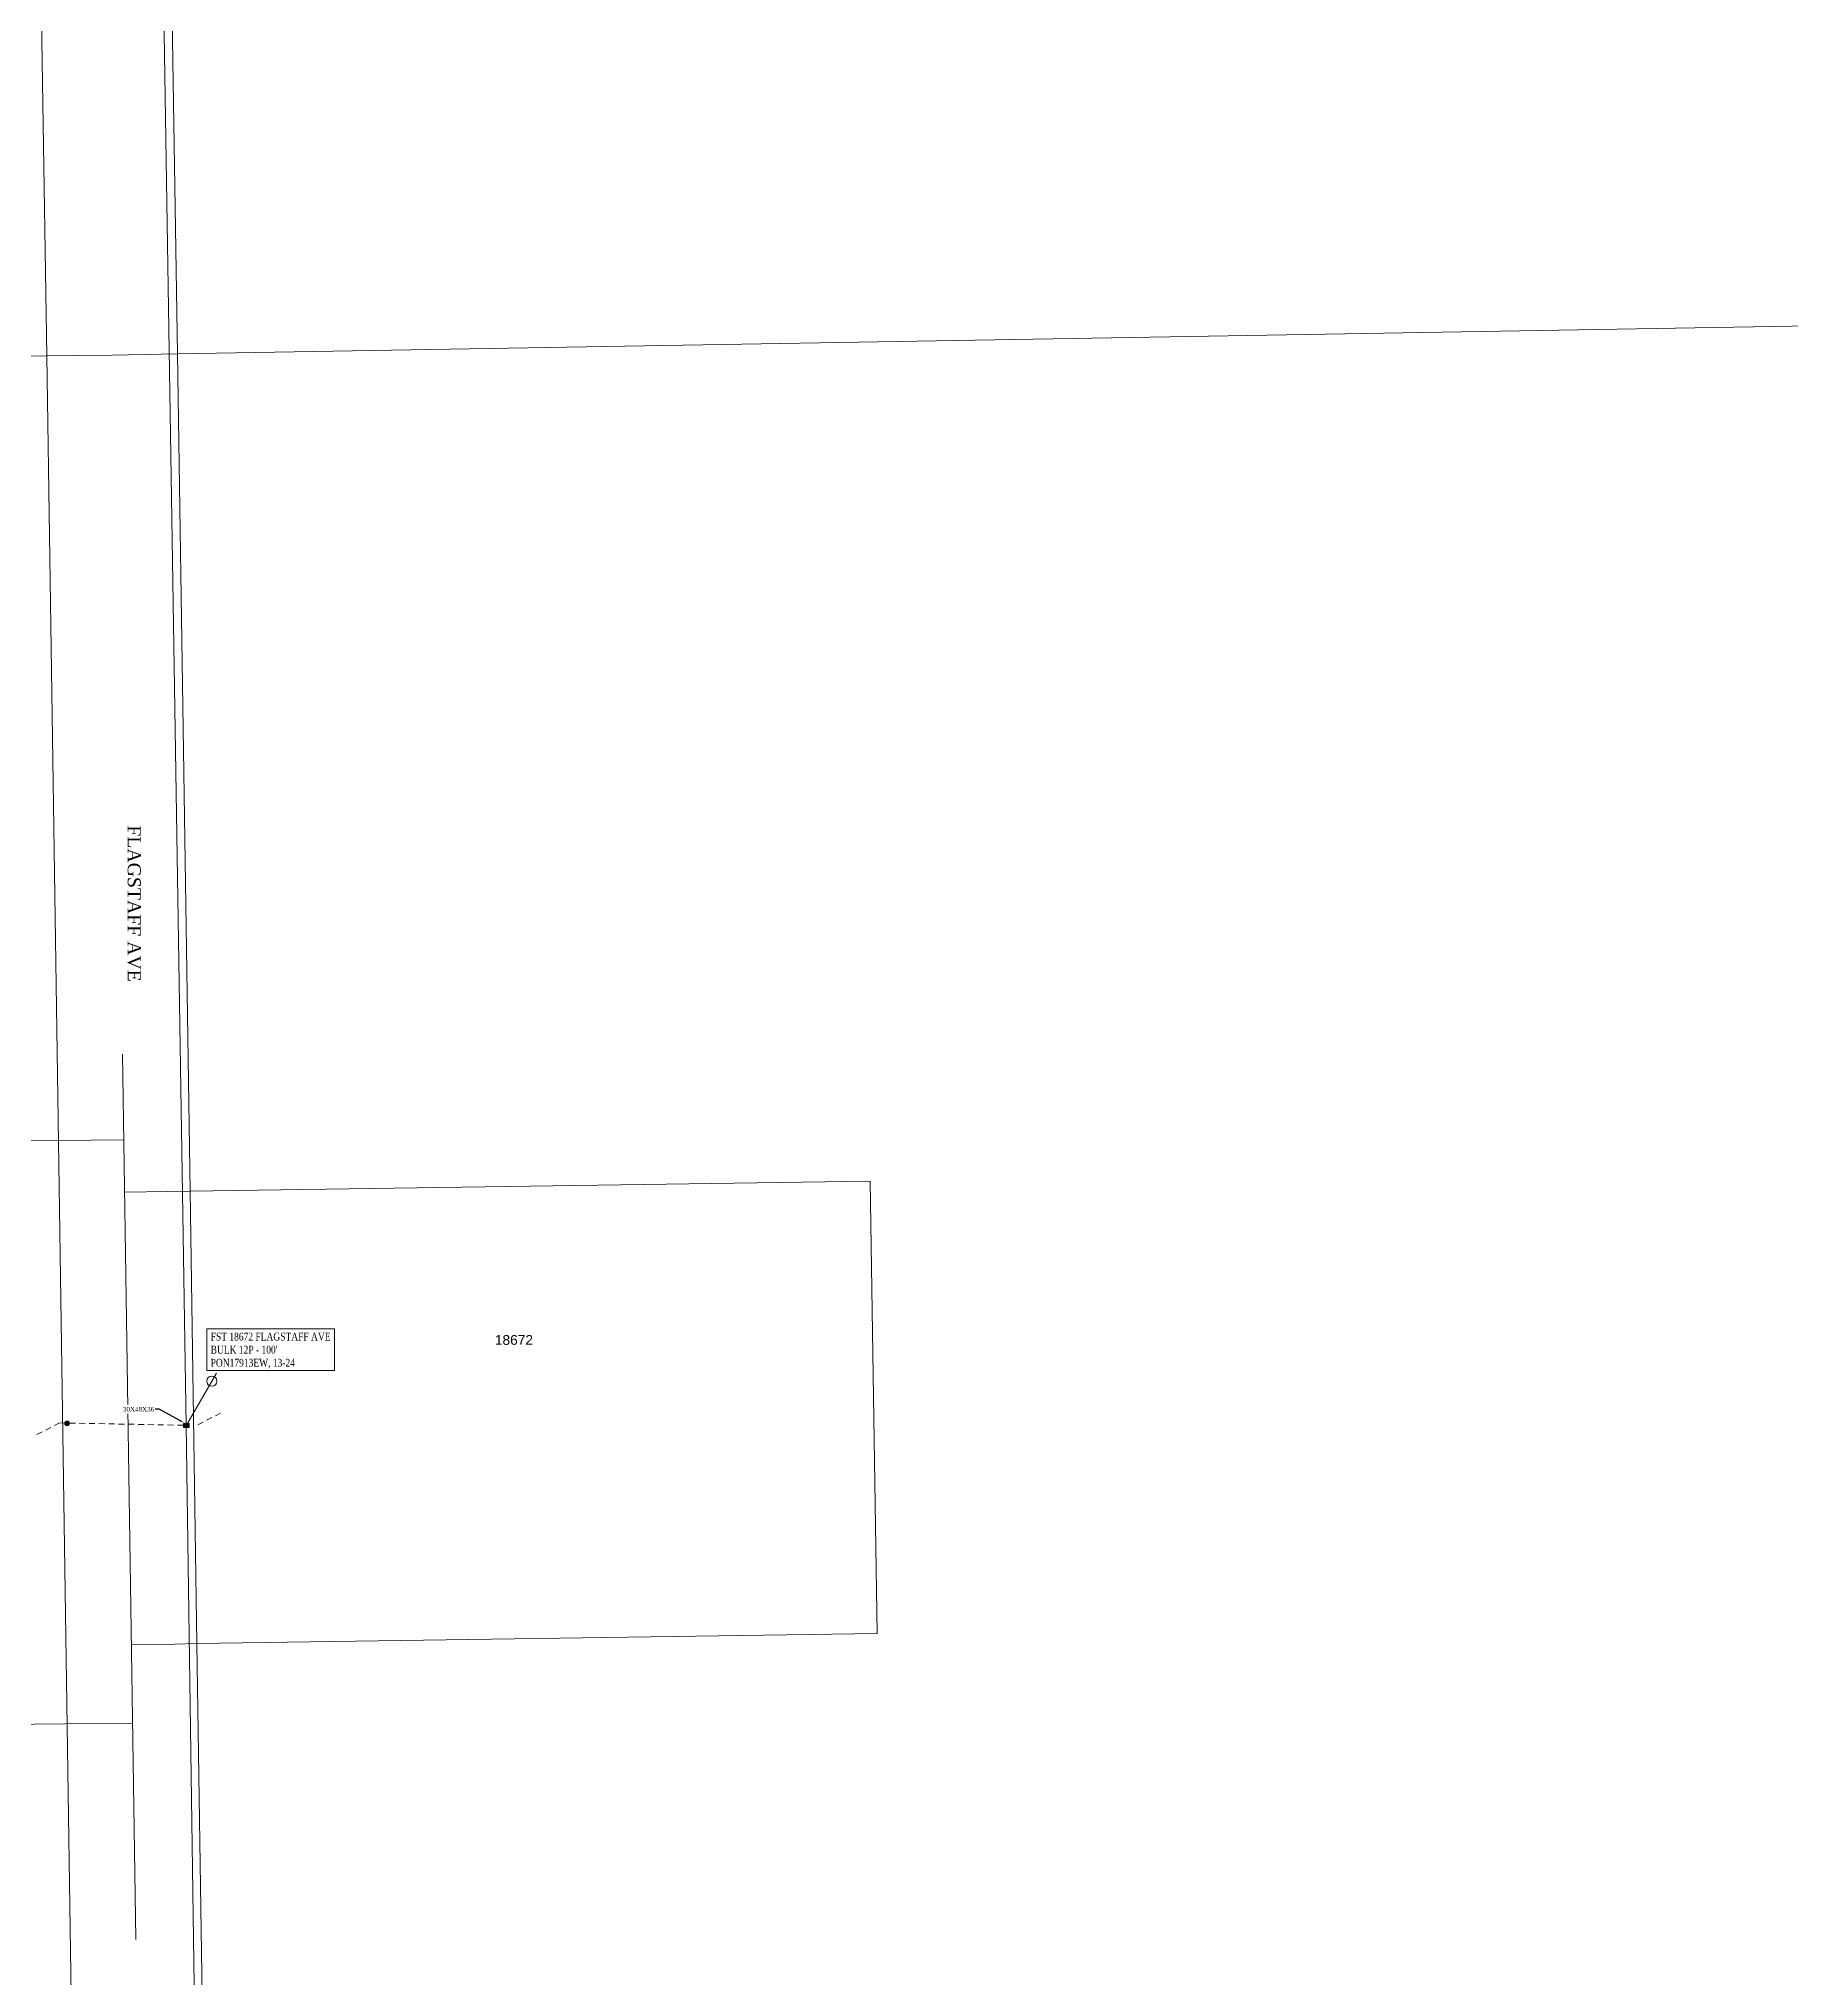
# Model space of a CAD drawing. Header units: feet. Extents: x 865220 to 2841409, y -2240498 to 948907.
# Drawn here: x 2833454 to 2834792, y 940767 to 942249 of the extents above; entities that cross this region are included whole.
import ezdxf
from ezdxf import colors
from ezdxf.entities.mleader import LeaderData, LeaderLine
from ezdxf.enums import TextEntityAlignment as Align
from ezdxf.lldxf.tags import DXFTag
from ezdxf.math import Vec2, Vec3

# ---------------------------------------------------------------- set-up
doc = ezdxf.new("R2010")
doc.units = ezdxf.units.FT
doc.header["$LTSCALE"] = 0.015
doc.header["$MEASUREMENT"] = 0
doc.linetypes.add('DASHED', pattern=[5, 3, -2])
for name, color, linetype in [('288A', 112, '288A'), ('Dakota County Addresses', 7, 'Continuous'), ('Dakota County Parcels', 7, 'Continuous'), ('DETAIL', 7, 'Continuous'), ('DROP BURIED', 7, 'DASHED'), ('PROP_TEL', 6, 'Continuous'), ('STREET NAME', 7, 'Continuous'), ('TELEPHONE STRUCT-PROP', 6, 'Continuous'), ('TERMINALS', 7, 'Continuous')]:
    doc.layers.add(name, color=color, linetype=linetype)
doc.layers.add('RUNNING LINE (UNDERGROUND)', color=10, linetype='Continuous', lineweight=40)
doc.styles.add('Dimensions 100', font='arial.ttf')
doc.styles.add('Line', font='txt.shx', dxfattribs={"height": 3})
doc.styles.add('SIMPLEX', font='times.ttf', dxfattribs={"width": 0.8})
doc.styles.get("Standard").update_dxf_attribs({"font": 'times.ttf'})
doc.styles.add('Utilities', font='arial.ttf', dxfattribs={"height": 2.5})
tags = doc.linetypes.add('288A', pattern='A,80,-5,["288A",Line,S=1.5,R=0,X=0,Y=-1.5],-24', length=109).pattern_tags.tags
tags[6] = DXFTag(74, 10)

# ---------------------------------------------------------------- blocks, each defined once
blk = doc.blocks.new('ACMAP_ANN_TEMPLATE_Dakota County Addresses')
at = {"layer": 'Dakota County Addresses', "style": 'Dimensions 100'}
blk.add_attdef('DakotaCountyAddress', text='', height=50, dxfattribs=at).set_placement((0, 0), align=Align.CENTER)
blk = doc.blocks.new('NEW HH')
at = {"ltscale": 40, "true_color": 0xffffff}
h = blk.add_hatch(color=7, dxfattribs=at)
h.dxf.hatch_style = 1
h.paths.add_polyline_path([(-0.061, -0.031, 0.414214), (-0.046, -0.046), (0.046, -0.046, 0.414214), (0.061, -0.031), (0.061, 0.031, 0.414214), (0.046, 0.046), (-0.046, 0.046, 0.414214), (-0.061, 0.031)])
at = {"layer": 'RUNNING LINE (UNDERGROUND)', "color": 6, "lineweight": 0, "const_width": 0.005, "flags": 128}
blk.add_lwpolyline([(-0.061, 0.031), (-0.061, -0.031, 0.414214), (-0.046, -0.046), (0.046, -0.046, 0.414214), (0.061, -0.031), (0.061, 0.031, 0.414214), (0.046, 0.046), (-0.046, 0.046, 0.414214)], format="xyb", close=True, dxfattribs=at)
at = {"layer": 'TELEPHONE STRUCT-PROP', "color": 18, "true_color": 0x000000, "style": 'Utilities'}
blk.add_text('HH', height=0.05, dxfattribs=at).set_placement((0, 0), align=Align.MIDDLE_CENTER)
blk = doc.blocks.new('Proposed FlowerPot')
at = {"lineweight": 5, "ltscale": 100, "true_color": 0xffffff}
h = blk.add_hatch(color=7, dxfattribs=at)
h.dxf.hatch_style = 1
h.paths.add_polyline_path([(-0.06, 0, 0.414214), (0, -0.06, 0.414214), (0.06, 0, 0.414214), (0, 0.06, 0.414214)])
at = {"lineweight": 5, "ltscale": 100}
blk.add_circle((0, 0), 0.0604, dxfattribs=at)
at = {"layer": 'RUNNING LINE (UNDERGROUND)', "color": 6, "lineweight": 5, "const_width": 0.00907, "flags": 128}
blk.add_lwpolyline([(-0.06, 0, -0.414214), (0, 0.06, -0.414214), (0.06, 0, -0.414214), (0, -0.06, -0.414214), (-0.06, 0)], format="xyb", dxfattribs=at)
at = {"color": 18, "linetype": 'ByBlock', "lineweight": 5, "ltscale": 100, "true_color": 0x000000, "style": 'Dimensions 100'}
blk.add_text('F', height=0.0744, dxfattribs=at).set_placement((-0.029, -0.037))
blk = doc.blocks.new('TERMINAL')
at = {"lineweight": 5, "ltscale": 0.5, "flags": 128}
blk.add_lwpolyline([(-0.1, -0.6), (-0.1, 44.8)], dxfattribs=at)
at = {"lineweight": 5, "ltscale": 0.5}
blk.add_circle((-0.1, 37.6), 3.83, dxfattribs=at)

msp = doc.modelspace()

# ---------------------------------------------------------------- linework, layer by layer
at = {"layer": '288A', "lineweight": 5, "ltscale": 50, "flags": 128}
msp.add_lwpolyline([(2833591.8, 939406.3), (2833566.4, 941188.9), (2833529.4, 943526.7), (2833507.7, 944632.6), (2833512.4, 944967.3, -0.401435), (2833569.6, 945031.3), (2833753.2, 945035.9), (2833880.3, 945036.4), (2834074.7, 945030.7), (2834255.4, 945018.9), (2834247.2, 944902.9), (2834246.6, 944844), (2834452, 944845.4), (2834624.6, 944847.7), (2834825, 944848.8, 0.011615), (2834943.4, 944852.1, 0.030516), (2835035.9, 944860.4, 0.024555), (2835124.5, 944876.3), (2835210.8, 944896.9), (2835375.1, 944938.5), (2835476.4, 944957.7), (2835607.4, 944974.9, -0.1029), (2835676.9, 944971.7), (2835719.4, 944960.5), (2835902.9, 944908.2, 0.07075), (2836018, 944887.7, 0.026794), (2836192.7, 944891.2, -0.055921), (2836456.1, 944876), (2836511.5, 944866.7), (2836539.6, 944864.6), (2836620.8, 944865.7), (2836782.3, 944870.1), (2836835.1, 944871.4), (2836993.4, 944873.5), (2837152, 944876.9), (2837293.5, 944877.9), (2837451.8, 944882.6), (2837449.6, 945077.5), (2837447.7, 945146.8, 0.031584), (2837441, 945233.9), (2837425.8, 945302.5), (2837393, 945440.5), (2837349.3, 945428.4), (2837335.9, 945420.6)], format="xyb", dxfattribs=at)
at = {"layer": 'Dakota County Parcels', "lineweight": 5}
for p, q in [((2833424.1, 944271.7), (2833459.9, 942006.6)), ((2833559.8, 942008), (2833524.3, 944253.3)), ((2833559.8, 942008), (2834830.3, 942029.8)), ((2830888.7, 941977.9), (2833459.9, 942006.6)), ((2833459.9, 942006.6), (2833509.9, 942007.2)), ((2833479.4, 940690.9), (2833459.9, 942006.6)), ((2833509.9, 942007.2), (2833559.8, 942008)), ((2833569.4, 941368.1), (2833559.8, 942008)), ((2833517.8, 941472.7), (2833527.9, 940795.9)), ((2833569.4, 941368.1), (2834089.2, 941375.8)), ((2834094.4, 941029.9), (2834089.2, 941375.8)), ((2833519.4, 941367.3), (2833552.4, 941367.8)), ((2833552.4, 941367.8), (2833569.4, 941368.1)), ((2833574.5, 941022.2), (2833569.4, 941368.1)), ((2833574.5, 941022.2), (2834094.4, 941029.9)), ((2833524.5, 941021.4), (2833557.5, 941021.9)), ((2833557.5, 941021.9), (2833574.5, 941022.2)), ((2833599, 939376.4), (2833574.5, 941022.2))]:
    msp.add_line(p, q, dxfattribs=at)
for points in [[(2833030.3, 941402), (2833051.9, 941402.2), (2833468.8, 941406.8), (2833518.8, 941407.3)], [(2833036.9, 940956.1), (2833056.7, 940956.3), (2833473.6, 940960.9), (2833525.4, 940961.4)]]:
    msp.add_lwpolyline(points, dxfattribs=at)
at = {"layer": 'DROP BURIED', "lineweight": 5, "ltscale": 100}
for points in [[(2833469.7, 941190.9), (2833451.9, 941181.7)], [(2833592.7, 941198.4), (2833574.9, 941189.2)]]:
    msp.add_lwpolyline(points, dxfattribs=at)
at = {"layer": 'DROP BURIED', "lineweight": 5, "ltscale": 100, "flags": 128}
msp.add_lwpolyline([(2833469.7, 941190.9), (2833566.5, 941189.1)], dxfattribs=at)

# ---------------------------------------------------------------- block references
at = {"lineweight": 5, "xscale": 40, "yscale": 40, "zscale": 40}
msp.add_blockref('NEW HH', (2833566.5, 941188.9), dxfattribs=at)
at = {"layer": 'Dakota County Addresses', "lineweight": 5, "xscale": 0.15, "yscale": 0.15, "zscale": 0.15}
msp.add_blockref('ACMAP_ANN_TEMPLATE_Dakota County Addresses', (2833816.9, 941250.6), dxfattribs=at).add_auto_attribs({'DakotaCountyAddress': '18672'})
at = {"layer": 'PROP_TEL', "lineweight": 5, "xscale": 30, "yscale": 30, "zscale": 30}
msp.add_blockref('Proposed FlowerPot', (2833475.4, 941190.5), dxfattribs=at)
at = {"layer": 'TERMINALS', "lineweight": 5, "ltscale": 0.5, "rotation": 329.9999999999999}
msp.add_blockref('TERMINAL', (2833567.3, 941190.2), dxfattribs=at)

# ---------------------------------------------------------------- texts
at = {"layer": 'STREET NAME', "lineweight": 5, "ltscale": 40, "insert": (2833531.7, 941647.7), "char_height": 10, "attachment_point": 1, "rotation": 270}
msp.add_mtext('FLAGSTAFF AVE', dxfattribs=at)

# ---------------------------------------------------------------- next in the draw order: texts
at = {"layer": 'TERMINALS', "lineweight": 5, "ltscale": 0.5, "insert": (2833585.1, 941259.9), "char_height": 6, "attachment_point": 1, "style": 'SIMPLEX', "bg_fill": 19, "box_fill_scale": 1.5, "bg_fill_color": 256, "bg_fill_transparency": 0}
msp.add_mtext("FST 18672 FLAGSTAFF AVE\\PBULK 12P - 100'\\PPON17913EW, 13-24", dxfattribs=at)

# ---------------------------------------------------------------- next in the draw order: leaders
at = {"layer": 'DETAIL', "lineweight": 5, "ltscale": 5}
ml = msp.add_multileader_mtext('Standard', dxfattribs=at)
ml.set_content('30X48X36', color=256)
ml.set_leader_properties()
ml.build(insert=Vec2(0, 0))
ml.multileader.update_dxf_attribs({"has_text_frame": 1, "text_left_attachment_type": 2, "text_right_attachment_type": 2, "dogleg_length": 3})
ctx = ml.context
ctx.base_point, ctx.char_height, ctx.landing_gap_size, ctx.plane_origin = Vec3(2833517.2, 941201.3), 3.5, 1.5, Vec3(2833589.3, 941223.8)
ctx.left_attachment, ctx.right_attachment, ctx.text_align_type = 2, 2, 1
notes = []
notes.append((ctx, [(0, (1, 1, 0), (2833545.8, 941201.3), (-1, 0), 3, [(0, [(2833565, 941190.9)], 0, [])])]))
ctx.mtext.insert, ctx.mtext.alignment, ctx.mtext.flow_direction = Vec3(2833530, 941203.1), 2, 5
ctx.mtext.has_bg_fill, ctx.mtext.bg_color, ctx.mtext.bg_scale_factor, ctx.mtext.bg_transparency, ctx.mtext.use_window_bg_color = 1, -1027028792, 1.5, 0, 1
for ctx, leaders in notes:
    for number, flags, end, landing, length, lines in leaders:
        leader = LeaderData()
        leader.index, (leader.has_last_leader_line, leader.has_dogleg_vector, leader.attachment_direction) = number, flags
        leader.last_leader_point, leader.dogleg_vector, leader.dogleg_length = Vec3(end), Vec3(landing), length
        for number, points, colour, breaks in lines:
            line = LeaderLine()
            line.index, line.vertices, line.color, line.breaks = number, Vec3.list(points), colors.encode_raw_color(colour), breaks
            leader.lines.append(line)
        ctx.leaders.append(leader)

doc.saveas('drawing.dxf')
